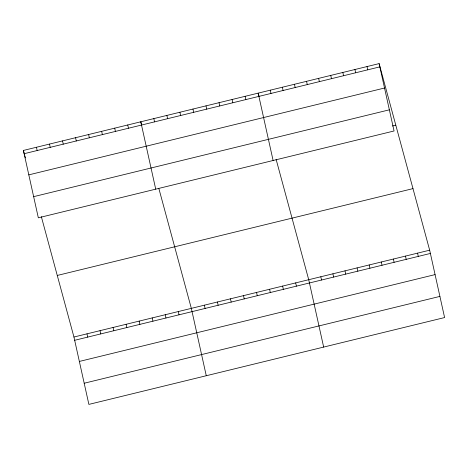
<?xml version="1.0" encoding="UTF-8"?>
<svg xmlns="http://www.w3.org/2000/svg" width="468" height="468" viewBox="0 0 468 468"><rect width="100%" height="100%" fill="white"/><g stroke="black" fill="none" stroke-linecap="round" stroke-linejoin="round"><path stroke-width="0.7" d="M379.121 63.607L394.056 130.976L38.335 217.813L23.4 150.444L379.121 63.607L429.665 250.187L444.6 317.556L88.879 404.393L73.944 337.024L41.336 216.643M24.125 153.709L379.84 66.871M28.811 174.862L384.532 88.025M33.643 196.659L389.364 109.822M392.441 125.997L395.799 125.178M57.266 275.453L412.987 188.616M73.944 337.024L429.665 250.187M74.669 340.289L430.39 253.451M79.361 361.442L435.076 274.605M84.193 383.239L439.908 296.402M259.091 96.513L258.172 93.132L273.107 160.501M276.108 159.331L308.722 279.712L323.657 347.08M141.705 125.172L140.786 121.791L155.721 189.154M158.898 188.645L191.336 308.371L206.271 375.734M23.4 150.444L24.5 154.504M24.868 155.856L25.418 157.886M417.573 253.141L418.293 256.406M367.023 66.561L367.749 69.826M405.475 256.095L406.201 259.36M354.931 69.516L355.651 72.78M393.383 259.044L394.109 262.308M342.833 72.464L343.559 75.728M381.285 261.998L382.011 265.262M330.741 75.418L331.467 78.682M369.193 264.952L369.919 268.217M318.644 78.372L319.369 81.637M357.096 267.901L357.821 271.171M306.552 81.321L307.277 84.591M345.004 270.855L345.729 274.119M294.46 84.275L295.179 87.539M332.912 273.809L333.631 277.074M282.362 87.229L283.087 90.494M320.814 276.758L321.539 280.028M270.27 90.178L270.995 93.448M295.677 282.894L296.402 286.164M245.133 96.314L245.858 99.585M282.637 286.083L283.356 289.347M232.087 99.503L232.812 102.767M269.591 289.265L270.317 292.529M219.047 102.685L219.767 105.949M256.546 292.447L257.271 295.712M206.002 105.867L206.727 109.132M243.506 295.636L244.232 298.9M192.956 109.05L193.682 112.32M230.461 298.818L231.186 302.082M179.917 112.238L180.642 115.502M217.421 302L218.146 305.265M166.871 115.421L167.597 118.685M204.376 305.183L205.101 308.453M153.832 118.603L154.551 121.873M178.29 311.553L179.016 314.818M127.746 124.974L128.466 128.238M165.245 314.736L165.97 318M114.701 128.156L115.426 131.42M152.205 317.918L152.931 321.188M101.655 131.338L102.381 134.608M139.16 321.106L139.885 324.371M88.616 134.527L89.341 137.791M126.12 324.289L126.846 327.553M75.57 137.709L76.296 140.973M113.075 327.471L113.8 330.741M62.531 140.891L63.25 144.162M100.035 330.66L100.755 333.924M49.485 144.08L50.211 147.344M86.989 333.842L87.715 337.106M36.445 147.262L37.165 150.526"/></g></svg>
